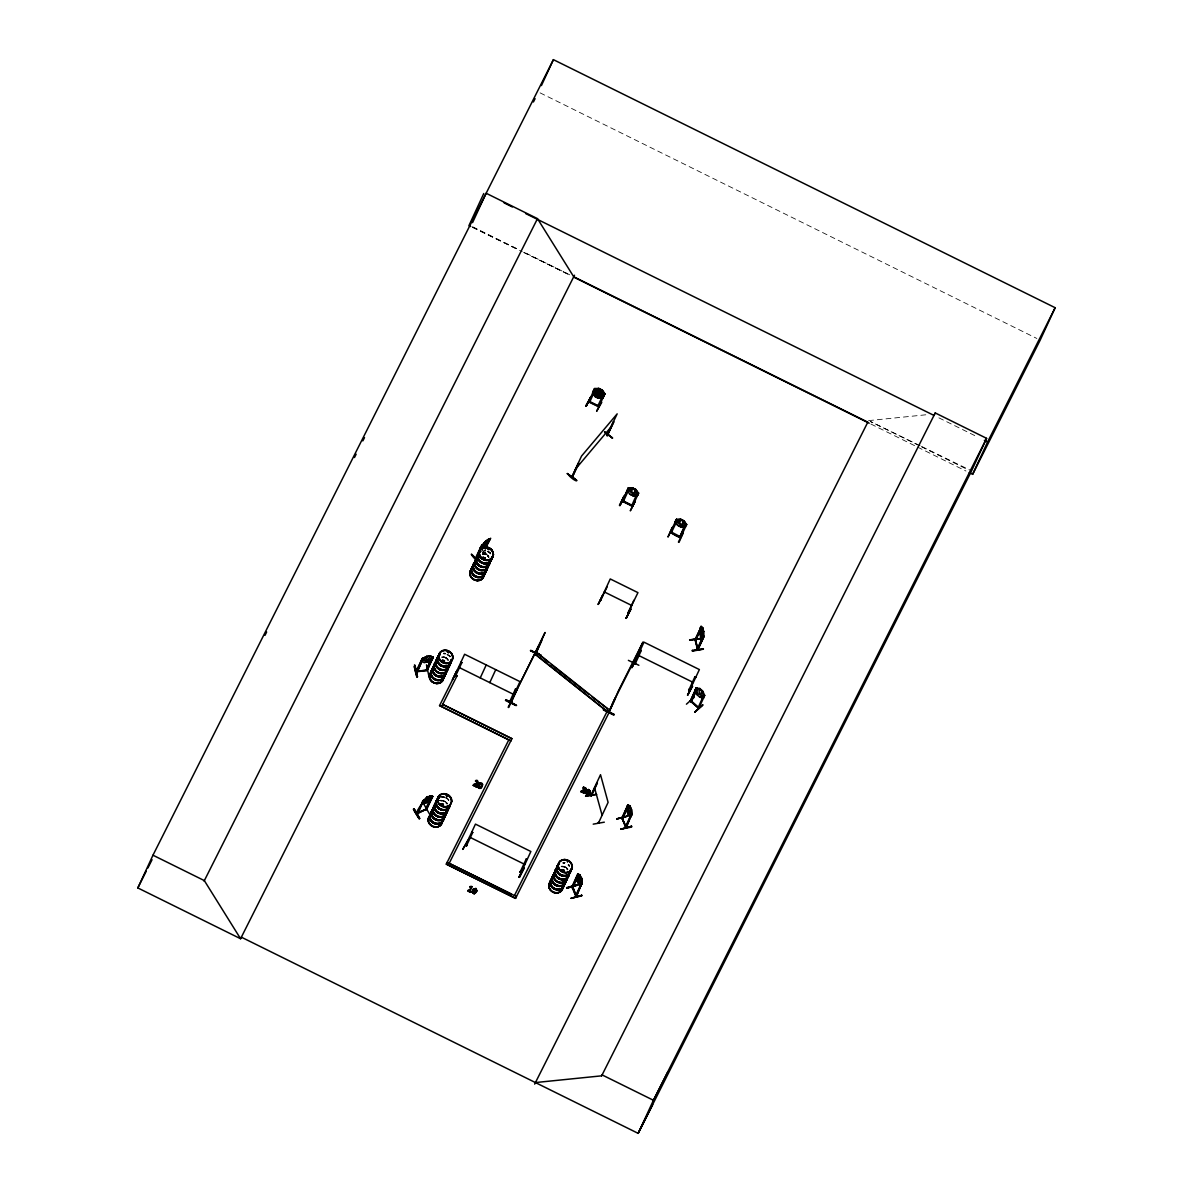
<?xml version="1.0" encoding="UTF-8"?>
<svg xmlns="http://www.w3.org/2000/svg" width="1193" height="1193" viewBox="0 0 1193 1193"><rect width="100%" height="100%" fill="white"/><g stroke="black" fill="none" stroke-linecap="round" stroke-linejoin="round"><path stroke-width="0.75" stroke-dasharray="5 3.75" d="M483.001 551.971C485.447 551.807 482.27 553.492 483.076 552.046M483.076 551.897L482.777 552.583L483.687 551.867M440.56 796.999L442.409 796.745M868.593 420.622L927.438 414.627M472.398 227.341L522.221 251.663M523.891 252.469L570.403 275.151L524.025 252.2M920.086 445.735L870.249 421.427L919.952 446.018M921.757 446.555L971.594 470.862M540.101 92.875L1036.851 338.469M938.891 417.848L976.232 436.31M921.607 446.838L968 469.774M472.667 226.804L519.044 249.74M472.532 227.088L518.925 250.023M523.906 252.484L568.942 274.748M870.875 424.022L915.926 446.286M917.581 447.121L965.957 471.026M484.82 552.24L488.191 555.774L484.552 552.299M482.33 553.984A7.337 6.502 24.8 0 1 486.013 554.834M487.609 555.878A7.337 6.502 24.8 0 1 488.906 557.235M482.419 553.806A7.337 6.502 24.8 0 1 486.088 554.656A7.233 6.412 24.8 0 0 482.524 553.686A7.218 6.397 24.8 0 1 486.147 554.536M487.698 555.684A7.337 6.502 24.8 0 1 488.981 557.056A7.233 6.412 24.8 0 0 487.728 555.55A7.218 6.397 24.8 0 1 488.996 556.907M485.745 550.927A7.218 6.397 24.8 0 0 483.896 550.734A7.233 6.412 24.8 0 1 485.745 550.912M487.654 551.255A7.337 6.502 24.8 0 1 490.562 553.656M489.354 552.12A7.337 6.502 24.8 0 1 490.636 553.477M441.917 656.806A7.337 6.502 24.8 0 1 448.493 660.057M443.483 653.421A7.337 6.502 24.8 0 1 445.362 653.615M447.166 654.271A7.337 6.502 24.8 0 1 450.059 656.672M450.134 656.478A7.337 6.502 24.8 0 0 448.851 655.121A7.218 6.397 24.8 0 1 450.149 656.329A7.233 6.412 24.8 0 0 447.3 653.958M445.362 658.133A7.218 6.397 24.8 0 1 448.21 660.504A7.233 6.412 24.8 0 0 446.957 659.147M561.262 866.357A7.337 6.502 24.8 0 1 564.945 867.207M566.541 868.25A7.337 6.502 24.8 0 1 567.838 869.608M561.351 866.178A7.337 6.502 24.8 0 1 567.928 869.429M563.007 862.599A7.337 6.502 24.8 0 1 564.885 862.807M568.286 864.493A7.337 6.502 24.8 0 1 569.568 865.85M567.644 869.876A7.218 6.397 24.8 0 0 566.377 868.534A7.233 6.412 24.8 0 1 567.659 869.861M440.739 800.339A7.337 6.502 24.8 0 1 447.315 803.59M444.079 797.461A7.218 6.397 24.8 0 0 442.23 797.252A7.233 6.412 24.8 0 1 448.702 800.443A7.218 6.397 24.8 0 0 445.854 798.087M440.575 797.013A7.337 6.502 24.8 0 1 444.273 796.969M446.078 797.61A7.337 6.502 24.8 0 1 448.971 800.011M446.137 797.476A7.233 6.412 24.8 0 1 447.718 798.505M486.744 554.834L481.167 548.929L486.61 554.969M490.368 553.925A7.218 6.397 24.8 0 0 487.519 551.554A7.233 6.412 24.8 0 1 490.383 553.925M490.651 553.313A7.233 6.412 24.8 0 0 489.384 551.971A7.218 6.397 24.8 0 1 490.636 553.328M484.09 554.506A7.218 6.397 24.8 0 0 482.24 554.298A7.233 6.412 24.8 0 1 484.09 554.491M488.712 557.504A7.218 6.397 24.8 0 0 487.445 556.162A7.233 6.412 24.8 0 1 488.727 557.489M448.493 659.908A7.218 6.397 24.8 0 0 442.021 656.702A7.233 6.412 24.8 0 1 448.508 659.893M445.243 653.928A7.218 6.397 24.8 0 0 443.393 653.734A7.233 6.412 24.8 0 1 445.243 653.913M449.865 656.925A7.218 6.397 24.8 0 0 447.017 654.569A7.233 6.412 24.8 0 1 449.88 656.925M445.451 653.436A7.337 6.502 24.8 0 0 443.572 653.227A7.218 6.397 24.8 0 1 445.526 653.332M443.587 657.507A7.218 6.397 24.8 0 0 441.753 657.313A7.233 6.412 24.8 0 1 443.602 657.492M567.928 869.265A7.218 6.397 24.8 0 0 561.456 866.073A7.233 6.412 24.8 0 1 567.943 869.265M564.677 863.3A7.218 6.397 24.8 0 0 562.828 863.091A7.233 6.412 24.8 0 1 564.677 863.285M569.3 866.297A7.218 6.397 24.8 0 0 568.032 864.955A7.233 6.412 24.8 0 1 569.315 866.282M564.96 862.688A7.233 6.412 24.8 0 0 563.111 862.479A7.218 6.397 24.8 0 1 564.96 862.703M569.583 865.686A7.233 6.412 24.8 0 0 568.315 864.343A7.218 6.397 24.8 0 1 569.583 865.7M564.796 867.505A7.218 6.397 24.8 0 0 561.187 866.67A7.233 6.412 24.8 0 1 564.811 867.49M447.315 803.426A7.218 6.397 24.8 0 0 439.054 800.473A7.233 6.412 24.8 0 1 447.33 803.426M444.348 796.849A7.218 6.397 24.8 0 0 440.709 796.909A7.233 6.412 24.8 0 1 444.348 796.849M444.199 801.666A7.218 6.397 24.8 0 0 440.575 800.831A7.233 6.412 24.8 0 1 444.199 801.651M447.047 804.022A7.218 6.397 24.8 0 0 445.779 802.68A7.233 6.412 24.8 0 1 447.062 804.022"/><path stroke-width="1.5" d="M591.504 795.85L597.395 782.966M591.713 795.433L591.191 795.701M598.409 823.17L608.102 802.382L600.511 774.689L590.863 795.463M598.797 822.738L598.483 822.365M703.452 636.883C703.423 622.299 703.989 640.507 703.288 635.839L697.308 648.783L698.173 649.081M601.317 599.527L600.467 600.213L600.854 599.229M628.562 612.963L627.667 613.649L637.957 592.638L610.249 578.948L600.467 600.213L607.088 587.045M443.065 661.742L442.976 660.624M443.736 661.891L443.93 660.833M441.649 804.47L441.917 805.156M442.394 805.439L442.678 804.097M447.524 652.034L448.285 652.675M443.423 805.051L442.886 804.142M447.852 652.049L448.643 652.064M447.584 651.825L448.493 652.034L447.45 652.079M448.434 652.72L448.464 651.96M446.271 795.761L447.286 795.716M446.749 795.791L446.525 795.254M483.016 557.996L484.626 559.04M484.835 558.115C483.433 560.665 483.687 556.236 483.001 557.787M484.701 557.757L484.835 558.294M484.999 558.771L484.552 557.608M488.921 549.705L488.056 549.511L488.668 548.661M489.145 549.153L488.265 549.257L488.921 548.869M561.843 870.666L562.35 869.786M562.246 870.308L562.842 871.293L563.976 870.577M563.603 870.815L563.797 871.367M564.021 870.905L563.633 870.129M567.45 861.853L567.122 861.092M701.26 630.858L702.125 634.273M581.632 895.451L570.97 898.299L581.796 895.854L581.677 895.063M691.03 701.782L690.851 700.276M704.437 695.713L703.631 694.863L704.705 695.474L698.546 708.746C695.474 704.675 704.988 712.922 691.567 701.201M581.483 878.555C582.363 895.779 582.93 866.834 580.529 883.759L579.052 882.805L577.785 877.138M571.894 886.772L576.085 896.868L582.02 882.79L576.398 896.659L575.787 895.317L576.637 896.077M581.587 882.731L575.593 895.988L576.308 895.212M580.439 876.601L580.141 881.493L578.769 878.182L580.559 876.572M622.522 817.831L622.388 818.875L627.98 804.887L621.896 817.876L626.295 827.778L631.843 813.835M703.348 649.186L692.372 651.11L692.358 650.26M630.814 808.675L630.023 812.478L628.726 809.137L630.5 807.542L630.918 808.645M476.201 889.844L475.918 890.798M589.446 791.675L588.76 790.064L587.388 791.108M478.766 786.202L479.571 787.574L480.794 786.813M599.125 822.663L598.245 822.767M577.427 881.269C576.398 867.743 576.234 881.821 578.799 884.684L581.155 886.011L578.694 884.729L580.23 875.11L577.77 873.828L571.865 887.01L572.58 886.235L576.294 896.405M478.065 785.784L478.602 787.753L480.63 788.051M482.36 785.456C483.568 782.832 479.541 781.743 478.721 784.278M482.569 784.681L482.181 786.008M472.219 892.006L472.428 891.231M476.723 890.903L475.918 888.397L473.442 889.247M585.838 792.465L586.777 794.687L589.133 794.106M590.132 792.137L590.341 790.929M590.341 791.377L589.953 792.689M423.679 800.175L417.953 813.551L416.715 813.596L423.679 800.175L416.968 813.954L417.073 812.925L426.483 809.063M702.543 633.364L702.901 629.293M510.679 702.319L545.052 632.484L535.403 654.42M511.857 701.141L511.23 702.423M535.016 654.152L535.702 652.75L534.971 654.256M536.015 653.153L535.389 654.331M615.469 698.278L609.012 712.176L618.332 691.06L642.982 642.073L632.901 663.83L634.035 662.562M608.698 711.774L609.325 710.596M593.219 824.154L604.314 822.171M632.857 663.74L633.632 662.339M633.945 662.726L633.408 663.845M703.303 635.824L703.915 636.719L697.577 649.827L694.982 639.403M697.786 649.365L697.741 648.753M690.195 700.962L690.896 701.693M416.327 671.003L417.386 670.824L417.371 671.763L423.202 658.372L422.203 658.506L416.103 671.48L427.422 669.929M432.105 657.626L426.274 670.555C424.738 669.497 428.749 668.796 427.049 670.451L433.148 657.358L432.03 657.149L433.119 657.373M478.87 785.844L478.885 787.559L480.57 787.126M473.233 891.305L474.203 893.035L475.649 891.425M586.658 792.54L586.926 794.419L588.581 793.509M476.544 891.454L476.842 890.634M478.244 785.218C476.484 787.35 480.093 789.975 481.346 787.425M472.309 891.499L472.607 890.679M586.031 791.913L586.658 794.956L589.476 793.628M442.409 661.026L443.095 660.743M443.393 661.906L444.333 661.295M441.559 804.097L442.469 805.707M441.425 804.291L441.932 805.588M446.271 795.612L447.077 795.552M563.558 870.965L562.693 871.114M567.614 861.689L567.898 861.316M586.017 789.796L585.927 788.141L583.496 787.126L583.034 788.081L585.316 789.14L583.466 789.632L584.943 789.632M478.125 783.264C473.934 777.806 479.586 780.774 477.782 783.741M584.227 791.779L583.317 789.9L584.481 791.019L583.541 792.376L581.453 790.825L584.212 791.734M482.569 545.156L481.495 545.35L475.425 558.369L476.738 557.683M481.152 786.247L481.674 785.083M475.53 891.693L476.082 889.322L474.217 889.546M588.939 792.927L589.461 791.764M478.125 785.486L478.512 784.606M481.897 786.605L482.3 785.74M472.488 890.947L472.89 890.067M476.275 892.066L476.663 891.186M585.897 792.182L586.3 791.302M589.685 793.3L590.088 792.42M478.751 786.112L479.258 784.979M473.636 890.44L473.248 893.005L475.172 892.275M587.045 791.675L586.613 793.763L588.358 793.807M574.504 275.225L240.568 938.727L137.836 887.935L152.972 855.202L553.403 59.65L1055.164 307.719L1040.192 340.109L972.638 474.337L969.298 472.682M483.761 193.52L468.924 225.656L470.728 226.536M472.562 222.614L486.133 193.251L537.491 218.647L573.729 276.776L867.818 422.173L534.658 1084.124M541.428 85.568L553.403 59.65M652.72 1104.599L638.151 1133.35L241.344 937.161L240.568 938.727L204.331 880.598L152.972 855.202M417.446 676.819C411.272 654.838 416.879 668.035 416.879 676.953C412.748 662.741 414.538 662.98 417.49 676.863M430.539 655.792L426.796 656.299L422.158 658.879L416.342 671.927L416.536 670.928M417.282 671.734L423.202 658.372M476.782 560.65C471.981 556.46 467.656 549.511 476.171 558.906M426.483 664.814L428.705 675.283M479.914 547.87L482.613 549.869M476.618 557.936L475.694 558.652L475.783 557.727M477.006 556.102L482.24 544.754M477.275 556.385L482.718 544.947M426.02 670.481L430.539 660.385M427.467 669.84L433.029 657M485.104 547.662L489.592 538.968L489.16 539.967M485.372 547.945L488.847 539.564M485.104 548.691L489.592 538.968M485.372 548.974C495.587 526.784 488.966 545.499 482.524 547.647L480.809 547.855L482.598 547.557M439.546 705.6L510.843 740.853L439.546 705.6L455.144 674.582L455.86 675.924M452.46 679.697L456.934 670.481M456.979 675.984L455.144 674.582L454.772 675.492L464.599 654.256L520.014 681.65L510.082 702.856L516.375 689.524L515.436 689.077L516.226 689.852M441.753 706.196L457.158 675.581M455.592 675.909L461.9 662.592L460.796 662.443L461.9 662.592M586.225 406.172L590.967 396.717L586.345 405.903M588.835 400.937L588.626 401.937L594.711 388.515L595.65 388.978L589.61 402.309L589.074 400.997M594.711 388.515L598.856 388.486L602.346 390.141L604.866 393.914L602.957 398.044L598.498 398.298L595.009 396.643L592.548 392.765L594.412 388.739M595.292 389.306L594.546 388.829M597.947 390.454L595.307 391.632L594.591 393.168L596.321 395.524L601.406 396.538L602.107 394.987L601.361 392.139L597.917 390.365L601.436 392.109L603.897 395.987L599.423 396.33L595.933 394.659C588.045 390.036 599.617 389.007 597.469 391.513L598.215 392.855L600.869 393.198L600.989 389.857M597.693 406.306L603.941 393.079L604.702 393.973M567.301 473.755C585.316 484.805 572.7 481.554 567.48 473.427M604.881 393.541L598.841 406.873L599.05 405.874L597.887 406.455M578.814 463.481L572.222 477.26L578.486 463.242L572.342 476.216M480.242 677.907L486.222 664.948M423.858 804.186L429.495 813.969M419.727 818.502L414.016 808.75L419.175 818.756C410.75 806.095 412.554 805.454 419.682 818.473M425.409 809.555L431.076 797.312L430.434 795.85L432.805 796.492L427.646 802.114L431.791 798.445M425.603 809.883L432.373 796.149L431.687 796.879M425.558 809.227C426.93 811.061 426.348 806.751 426.08 809.421M426.393 809.108L432.373 796.149M432.746 796.387L426.691 809.45M489.771 682.62L495.751 669.661M607.863 434.923L606.849 435.385L613.53 421.726L607.207 435.728L607.834 434.133M607.207 435.728L613.858 421.964M604.642 432.388L612.561 437.861M505.817 699.694C523.831 709.746 515.987 704.66 505.787 699.754M530.453 650.781L541.13 655.345L530.706 650.26M515.436 689.077L509.351 702.498L509.799 701.559M508.725 707.553L512.856 698.129M511.186 702.483L517.538 688.704M473.144 785.307L476.529 786.992L473.144 785.307L477.483 782.653M473.621 784.368C480.824 785.277 473.114 778.283 477.468 782.533M475.425 781.147L475.739 780.446M474.247 784.83C480.585 788.096 470.385 784.278 477.483 783.816M535.433 654.569L536.969 652.66L607.953 708.97L606.417 710.879L535.433 654.569L541.786 640.537M536.969 652.66L548.377 662.264M541.011 655.539L530.527 650.617M446.271 864.12L515.54 898.374L446.271 864.12L508.814 739.854M447.166 862.345L516.45 896.584M449.373 862.927L511.916 738.661L442.648 704.407L511.916 738.661M619.406 505.34L624.028 496.154L620.017 505.355M627.115 490.368L629.71 494.111L633.14 495.87L637.569 495.527L638.568 493.38L635.973 489.637L632.529 487.862L628.115 488.205L622.314 501.403L628.413 487.982L629.337 488.444L623.208 501.806L622.791 500.419M466.94 845.3L465.628 845.345L475.455 824.109L530.87 851.504L521.058 872.739L520.044 872.202L526.292 858.915L527.231 859.378L526.292 858.915M465.762 845.36L466.209 844.42L466.717 845.762M472.756 832.431L471.653 832.296L472.756 832.431L466.463 845.762L467.104 844.972M637.599 492.828L638.583 493.007L637.465 492.769L631.559 505.966L632.036 504.982M635.094 501.627L630.486 510.544M638.583 493.007L632.544 506.339L632.752 505.34L631.515 505.877M598.319 604.24L602.793 595.307M467.954 890.977L470.624 892.304L467.954 890.977L468.327 890.217L469.192 890.977L468.327 890.217M469.953 886.966L470.832 887.726L470.176 886.518L471.399 886.682M471.653 886.399L470.057 886.787M469.893 891.32L470.877 891.812L469.893 891.32L472.219 886.682M633.856 600.288L627.742 613.649M630.888 609.161L626.146 617.989M626.012 618.257L630.903 609.205M672.136 527.47L668.125 536.671M675.208 521.669C674.806 524.935 686.318 529.349 677.728 525.442L675.208 521.669L676.207 519.522L680.666 519.253L684.096 521.013L686.616 524.786L685.677 524.159M686.691 524.323L680.547 537.685L670.257 532.57L676.506 519.283L677.341 520.193M680.8 537.327C674.731 537.044 669.005 529.349 671.152 533.077L677.4 520.073L676.506 519.283M520.237 872.292L520.416 871.352L521.58 871.919M521.401 871.71L521.087 872.65M519.581 877.407L524.1 868.161L519.179 876.93M684.245 527.097L679.667 537.282L685.543 524.07L686.527 524.637M514.615 895.182L607.088 711.46L608.907 712.862L607.088 711.46M678.996 542.338L683.201 532.943M679.876 536.283L680.532 537.596M628.383 660.355L638.881 665.276M606.417 710.879L535.135 653.913M607.953 708.97L591.832 696.742M609.116 711.058L615.096 698.114M633.259 664.009L639.716 650.125M636.301 658.387L631.932 667.424M636.421 658.491L631.992 667.454M634.184 663.323C634.9 660.758 636.346 665.068 634.258 663.427M634.244 663.472L643.966 642.162L699.381 669.571L689.435 690.762C691.537 690.121 687.988 688.555 688.719 690.404L694.803 676.983L695.743 677.445L694.803 676.983M635.481 662.935L634.959 663.815L634.691 662.533M635.228 663.83L641.267 650.498L640.164 650.364L641.267 650.498M614.052 714.622C611.949 713.295 590.953 704.034 614.156 714.368M585.882 789.855L584.555 790.154L584.749 792.495A1.909 1.685 24.8 0 1 583.914 793.032L580.991 791.779L584.033 792.763A1.909 1.685 24.8 0 0 584.883 792.212L585.211 791.063M583.079 788.111L585.092 788.29L584.988 789.811M583.496 787.126L586.106 788.931L584.585 790.109M596.575 794.463L585.659 796.014M597.246 782.504L591.027 796.044L591.639 795.507M566.779 888.069L577.487 884.967L566.899 887.905M578.217 874.916L578.292 873.813L572.372 886.712M578.292 873.813L572.163 887.711M572.729 887.786L578.501 875.602L580.096 875.244L581.647 878.525M700.709 638.523L689.763 639.821M582.02 882.79L576.174 895.824M700.008 628.532L700.917 626.385L702.752 627.801L701.245 628.234L695.653 640.522L695.221 639.045M695.012 639.523L701.38 626.504L695.265 640.566L695.579 638.881M701.38 626.504L695.474 639.567L697.681 649.156M700.932 626.504L702.737 627.906L699.769 633.975L700.798 637.494L703.512 631.351L702.259 636.6L701.126 635.571L700.53 629.77M616.781 818.92L627.607 816.072L616.915 818.771M697.219 648.903L698.054 648.351M697.786 648.828L703.691 635.78M703.915 636.719L697.935 649.678L695.191 639.165M627.861 804.887L622.388 817.667M627.205 808.958L622.388 818.875M620.733 829.224L631.544 826.257L620.733 829.224L631.634 827.032L631.529 826.227M631.395 814.014L625.878 827.912L621.985 817.966M626.444 827.122L626.101 826.227L625.4 826.824L631.5 814.014M631.097 815.46L626.012 826.868M630.083 806.095L631.529 809.51L631.768 814.998L630.948 817.011L628.681 815.58M692.641 686.258L687.69 694.982M699.888 697.294L696.98 694.714L695.146 690.031L696.19 687.899L690.315 701.141L698.755 708.284M695.817 691.731L691.418 701.529L690.568 700.634L696.563 687.779L697.308 688.495L691.001 701.693L691.612 700.917M694.237 697.279L686.422 704.183M702.677 705.197L694.803 712.146L702.722 704.899M703.959 694.758L698.099 707.762M601.645 1075.832L602.077 1074.893L653.436 1100.274L638.151 1133.35L971.311 471.399L986.596 438.338L935.237 412.942L601.645 1075.832L535.433 1082.558M934.805 413.882L935.237 412.942M972.638 474.337L987.61 441.932L1055.164 307.719M505.444 700.455L515.868 705.54M613.798 715.129L603.404 709.984M452.505 679.801L457.128 670.287M509.665 701.559L509.381 702.453M508.143 707.315L512.886 697.86M468.029 840.155L462.78 849.371L467.924 840.439M465.568 845.27L466.985 844.927M519 877.153L523.712 867.684M631.872 667.722L636.525 658.223M689.032 689.465L688.749 690.359M687.511 695.221L692.208 685.751M692.253 685.796L687.615 695.191M572.118 476.439L573.117 475.888L572.282 477.155M630.739 608.803L626.295 618.362M137.836 887.935L146.202 871.322M147.887 867.997L152.063 859.691M264.98 635.347L266.65 632.022M354.47 457.53L356.14 454.205M362.836 440.903L364.506 437.592M533.42 101.987L535.09 98.676M204.048 881.209L537.491 218.647M585.703 405.874L590.848 396.986M593.503 390.707L595.933 394.659L599.453 396.404M590.714 396.881L586.181 406.067M604.866 393.914L602.271 390.171L602.271 394.659L597.186 393.645L595.456 391.289L598.826 388.396M595.143 396.508L598.588 398.283L602.957 398.044M597.887 390.603L599.855 389.291M598.886 391.379L600.079 391.826L600.422 394.167L598.483 395.286L596.604 393.377L598.946 391.274M599.229 406.082L598.737 406.813L588.641 401.892M601.391 401.862L596.619 411.302L601.779 402.339M514.407 694.445L539.072 645.443M476.529 786.992L476.946 786.157M629.233 488.891L628.115 488.205M619.883 505.534L623.969 496.169M619.913 505.638L624.64 496.169M623.193 501.716L623.521 500.777M632.529 487.862L629.158 490.77L633.155 494.245L635.958 494.126L636.048 489.607L632.469 487.967L628.055 488.31M629.621 494.126L633.17 495.691M634.691 489.324L634.572 492.664L633.051 492.888L631.172 490.979L633.558 488.772M631.38 505.772L631.768 504.982M630.307 510.768L635.079 501.328M469.192 890.977L470.952 887.458M470.624 892.304L470.996 891.529M668.02 536.954L672.748 527.485M671.301 533.032L671.674 532.242M671.405 533.092L671.793 532.287L679.801 536.418M684.156 520.923L684.066 525.442L681.248 525.546L677.251 522.072L680.636 519.179L684.156 520.923L686.497 524.756M682.799 520.64L682.679 523.966L681.143 524.189L679.279 522.295L681.665 520.073M678.414 542.084L683.186 532.645M612.337 704.019L637.002 655.032M515.54 898.374L609.101 712.46M580.991 791.779L581.453 790.825M583.198 790.169L583.586 789.363M653.436 1100.274L986.596 438.338M653.003 1101.228L667.558 1072.477M427.109 670.362L416.446 671.868M478.393 784.875L479.914 782.906M481.569 787.201L482.032 786.336M472.756 890.336L473.218 889.471M476.395 891.797L474.098 893.96L472.353 892.17M586.181 791.57L588.477 789.408L590.222 791.198M589.357 793.897L589.804 793.032M479.139 785.248L479.735 784.144M473.502 890.709L474.098 889.605M586.926 791.943L587.523 790.84M480.675 787.082L481.286 785.963M588.462 793.777L589.059 792.659M576.726 480.317L567.361 473.666M572.908 887.219L572.222 887.696M575.876 895.376L572.879 887.458M486.252 541.16L484.134 544.5L486.848 542.368L487.147 540.444L486.162 541.055M609.161 712.117L609.742 710.67M442.857 805.26L442.036 805.379M473.099 889.739L473.561 888.979M586.509 790.974L588.343 789.677L590.117 790.795M481.689 786.933L480.868 788.066M476.067 892.394L474.232 893.691L472.458 892.558M479.616 784.412L480.197 783.592M473.979 889.874L474.814 888.889M471.608 554.387L477.14 560.352M482.718 545.037L475.918 558.563M432.805 796.492L430.345 795.925L424.35 803.471M429.212 796.79L425.871 800.428L429.077 798.937L429.152 796.685M633.572 662.428L632.931 663.681M578.486 463.242L578.217 464.196M606.954 435.415L617.169 413.852L581.528 456.084L571.835 477.006L573.043 475.962M607.655 435.162L608.162 434.371M612.397 438.174L604.821 431.836M575.548 469.043L611.189 426.811M485.327 545.44L489.026 541.219M487.892 541.95L482.479 546.215C483.284 544.545 487.311 537.521 488.593 540.414M416.864 813.402L426.915 808.914L417.013 813.88C413.21 813.507 435.639 785.098 423.962 801.815L425.543 802.039L430.36 798.848M419.19 818.741L413.419 809.212M612.486 438.055L604.597 432M587.627 790.795L589.491 791.347M427.929 656.568L425.931 658.476L426.333 660.027L429.555 657.984L429.137 656.404L427.899 656.448M696.563 687.779L697.115 688.764M699.918 688.465L697.547 689.375L696.831 690.911L698.099 693.864L702.289 696.056L703.005 694.505L702.573 691.209L699.844 688.644L702.737 691.12L704.705 695.474M695.236 689.957L697.07 694.624M701.529 690.613L700.619 689.748L698.919 690.672L699.933 694.058L701.23 694.147L701.618 690.538M694.803 712.146L702.692 704.869M424.007 800.578L423.008 800.921L427.213 797.506M426.796 656.299L423.396 660.281L427.676 660.833L430.628 659.267L431.344 657.731L430.449 655.852L433.298 657.447L432.239 659.49L427.646 661.906L424.022 662.413L421.338 660.892M477.916 783.473L474.113 785.098M446.957 796.327L447.45 795.552M441.947 804.037L441.857 804.977M443.006 805.141L442.096 805.275M562.559 869.876L562.291 870.83L562.738 869.801M562.007 870.86L563.752 871.263M473.8 888.874L475.783 888.666L476.812 890.41M456.084 675.447L454.921 674.88M670.63 531.72L670.451 532.674M701.678 629.964L702.781 629.308M422.203 658.506L426.855 656.463M432.328 659.386L427.72 662.07L423.977 662.592M430.434 795.85L427.124 797.386L430.494 795.94M441.678 803.933L443.021 804.082M455.174 674.522L454.772 675.492M454.861 675.029L455.83 675.447M689.599 690.717L689.017 689.375M465.717 844.883L466.836 845.24M466.567 845.733L465.673 845.255M521.356 872.396L520.267 871.665M589.64 401.877L588.716 401.474L599.005 406.485M589.61 402.309L589.879 401.459M597.961 406.038L599.065 406.395M622.463 500.851L632.708 506.026M416.894 676.923L414.269 666.499M480.317 783.712L481.704 784.666M577.77 873.828L580.111 875.244M566.794 888.203L577.367 885.236M577.173 884.684L566.571 887.637M576.666 896.301L575.936 896.674M581.617 895.346L571.044 898.404M626.877 806.811L628.681 815.684L627.354 812.239M627.041 806.886L627.936 804.738L630.187 806.185M630.202 806.065L627.786 808.093L628.085 811.553L630.366 814.759L631.529 809.51L631.887 814.968M622.343 818.771L625.967 826.346M422.292 658.983L423.276 658.849M417.49 670.973L426.259 670.496M443.885 662.145L442.514 661.25M562.544 869.667L563.633 869.921M702.498 638.926L700.679 637.405M689.629 639.97L700.843 638.389M703.438 648.828L692.283 650.647L703.348 649.081M480.168 783.026L482.434 784.502M594.472 388.918L598.811 388.575M633.11 495.796L637.614 495.438M676.267 519.701L680.606 519.358M681.278 527.008L685.721 526.739L681.218 527.097M488.101 539.37L489.98 539.161M488.191 539.46L490.069 539.251M480.585 783.637L481.674 784.383M474.948 889.083L476.052 889.829M696.101 687.973L699.933 688.555M424.395 803.56L421.964 803.008L422.799 800.592M417.55 670.839L417.311 671.689M680.129 536.298L679.563 537.223M443.677 660.296L444.527 661.011M563.081 869.906L563.558 870.487A7.233 6.412 24.8 0 0 561.635 869.876A7.203 6.383 24.8 0 1 563.394 870.532M572.476 887.294L572.118 886.295L575.324 894.079M455.323 674.627L456.129 675.074M504.072 202.87L512.364 206.971M525.606 213.517L934.015 415.447M984.359 440.336L987.61 441.932M573.952 277.223L869.205 423.202M598.782 388.5L602.301 390.245M599.811 389.395L600.944 389.962M604.717 393.854L603.882 393.377M589.924 401.653L598.006 405.65M633.498 488.862L634.646 489.428M681.606 520.178L682.739 520.745M623.626 501.12L631.708 505.116M604.269 591.907L631.977 605.597M637.972 655.121L693.401 682.53M458.604 667.215L514.034 694.609M469.475 837.068L524.89 864.463M448.822 863.15L511.499 894.139M698.501 708.195L690.523 700.664M442.886 661.906L443.9 662.264L444.482 660.967M632.722 505.4L632.439 506.279L622.343 501.358M523.667 867.937L519.104 877.123M551.27 664.561L588.939 694.445M484.507 557.668L484.552 557.966A7.247 6.427 24.8 0 0 482.762 557.355A7.218 6.397 24.8 0 1 484.582 557.921L484.671 558.279M563.827 870.129L563.484 870.338A7.247 6.427 24.8 0 0 561.709 869.712A7.188 6.368 24.8 0 1 563.499 870.323M689.867 690.449L688.868 689.793M635.914 489.726L638.389 493.44M627.443 816.161L616.796 819.054M628.353 804.798L628.279 805.633M596.5 794.27L585.554 796.298M594.517 787.648L602.122 815.341M702.617 627.816L703.646 631.336M700.992 626.564L701.23 627.503M700.709 638.658L689.643 640.104M489.458 564.05A7.218 6.397 24.8 0 1 479.288 566.108A7.218 6.397 24.8 0 1 477.483 556.281M489.98 562.47A7.218 6.397 24.8 0 0 490.025 560.77A7.233 6.412 24.8 0 1 480.973 566.958A7.233 6.412 24.8 0 1 477.468 556.281M490.234 560.561A7.337 6.502 24.8 0 1 481.047 566.824A7.337 6.502 24.8 0 1 477.498 555.998M488.727 563.633A7.247 6.427 24.8 0 1 479.646 569.836A7.218 6.397 24.8 0 1 476.096 559.278A7.247 6.427 24.8 0 0 479.646 569.836A7.218 6.397 24.8 0 0 488.653 563.752M488.161 566.839A7.218 6.397 24.8 0 1 478.005 568.897A7.218 6.397 24.8 0 1 476.201 559.07M488.742 563.558A7.218 6.397 24.8 0 1 488.698 565.258M482.718 557.489A7.218 6.397 24.8 0 1 484.492 558.13M491.889 556.982A7.337 6.502 24.8 0 1 481.808 562.887A7.337 6.502 24.8 0 1 480.511 551.345M490.323 560.367A7.337 6.502 24.8 0 1 480.242 566.272A7.337 6.502 24.8 0 1 478.945 554.745M491.919 558.518A7.337 6.502 24.8 0 1 481.062 562.216A7.337 6.502 24.8 0 1 480.585 551.166M488.608 563.901A7.247 6.427 24.8 0 1 479.526 570.105A7.247 6.427 24.8 0 1 476.007 559.413M482.643 557.623A7.247 6.427 24.8 0 1 484.433 558.249M485.521 570.746A7.337 6.502 24.8 0 1 475.455 576.651A7.337 6.502 24.8 0 1 474.143 565.124M488.444 565.78A7.218 6.397 24.8 0 1 479.437 570.269A7.218 6.397 24.8 0 1 474.978 560.978M487.132 568.897A7.337 6.502 24.8 0 1 476.275 572.595A7.233 6.412 24.8 0 1 475.753 561.828A7.218 6.397 24.8 0 0 476.231 572.715A7.233 6.412 24.8 0 0 486.938 569.076A7.218 6.397 24.8 0 1 476.231 572.715A7.337 6.502 24.8 0 1 475.798 561.545M485.611 570.567A7.337 6.502 24.8 0 1 475.53 576.458A7.337 6.502 24.8 0 1 474.232 564.93M487.221 568.718A7.337 6.502 24.8 0 1 476.35 572.416A7.337 6.502 24.8 0 1 475.888 561.351M449.731 663.562A7.337 6.502 24.8 0 1 439.665 669.467A7.337 6.502 24.8 0 1 438.353 657.925M448.106 666.917A7.247 6.427 24.8 0 1 439.024 673.12A7.247 6.427 24.8 0 1 435.505 662.413M442.141 660.624A7.247 6.427 24.8 0 1 443.93 661.265M442.305 660.296A7.218 6.397 24.8 0 1 444.079 660.937A7.247 6.427 24.8 0 0 442.275 660.355M448.136 666.768A7.218 6.397 24.8 0 1 439.099 672.941A7.218 6.397 24.8 0 1 435.594 662.294M442.2 660.504A7.218 6.397 24.8 0 1 443.975 661.146M451.386 659.983A7.337 6.502 24.8 0 1 441.306 665.888A7.337 6.502 24.8 0 1 440.008 654.361M451.178 660.191A7.218 6.397 24.8 0 1 441.261 666.007A7.233 6.412 24.8 0 1 439.963 654.644A7.218 6.397 24.8 0 0 441.261 666.007A7.233 6.412 24.8 0 0 451.193 660.191M451.476 659.804A7.337 6.502 24.8 0 1 441.395 665.694A7.337 6.502 24.8 0 1 440.098 654.167M437.95 656.478A7.218 6.397 24.8 0 0 443.319 666.037A7.218 6.397 24.8 0 0 451.461 659.595A7.233 6.412 24.8 0 1 441.529 665.411A7.233 6.412 24.8 0 1 440.247 654.047A7.218 6.397 24.8 0 0 438.92 655.121M432.284 669.482A7.218 6.397 24.8 0 0 435.773 680.129A7.233 6.412 24.8 0 0 444.84 673.956A7.218 6.397 24.8 0 1 435.773 680.129A7.233 6.412 24.8 0 1 432.269 669.467M445.108 673.568A7.337 6.502 24.8 0 1 435.042 679.473A7.337 6.502 24.8 0 1 433.73 667.946M443.513 676.834A7.247 6.427 24.8 0 1 434.431 683.037A7.247 6.427 24.8 0 1 430.927 672.345A7.203 6.383 24.8 0 0 434.476 682.918A7.218 6.397 24.8 0 0 443.528 676.744A7.203 6.383 24.8 0 1 434.476 682.918A7.218 6.397 24.8 0 1 430.986 672.27M447.942 668.796A7.218 6.397 24.8 0 1 438.07 672.897A7.218 6.397 24.8 0 1 435.445 662.607M443.438 676.968A7.218 6.397 24.8 0 1 434.386 683.142A7.218 6.397 24.8 0 1 430.882 672.479M446.719 671.719A7.337 6.502 24.8 0 1 435.863 675.417A7.337 6.502 24.8 0 1 435.385 664.367M569.165 872.918A7.337 6.502 24.8 0 1 559.099 878.823A7.337 6.502 24.8 0 1 557.787 867.296M555.013 871.665A7.233 6.412 24.8 0 0 558.518 882.343A7.233 6.412 24.8 0 0 567.585 876.154A7.203 6.383 24.8 0 1 567.51 877.854M566.988 879.435A7.203 6.383 24.8 0 1 556.833 881.493A7.203 6.383 24.8 0 1 555.028 871.68M570.821 869.354A7.337 6.502 24.8 0 1 560.74 875.244A7.337 6.502 24.8 0 1 559.442 863.717M569.255 872.739A7.337 6.502 24.8 0 1 559.174 878.644A7.337 6.502 24.8 0 1 557.877 867.117M564.543 882.939A7.337 6.502 24.8 0 1 554.477 888.83A7.337 6.502 24.8 0 1 553.164 877.302A7.218 6.397 24.8 0 0 554.611 888.531A7.233 6.412 24.8 0 0 564.543 882.731M562.932 886.116A7.188 6.368 24.8 0 1 553.925 892.275A7.188 6.368 24.8 0 1 550.435 881.657M567.391 876.452A7.188 6.368 24.8 0 1 558.384 882.611A7.188 6.368 24.8 0 1 554.909 871.994M566.108 879.539A7.337 6.502 24.8 0 1 556.042 885.445A7.337 6.502 24.8 0 1 554.73 873.917M564.528 882.731A7.218 6.397 24.8 0 1 554.611 888.531A7.233 6.412 24.8 0 1 553.313 877.168M448.568 807.079A7.337 6.502 24.8 0 1 438.487 812.985A7.337 6.502 24.8 0 1 437.19 801.457M434.401 805.842A7.233 6.412 24.8 0 0 437.906 816.519A7.233 6.412 24.8 0 0 446.972 810.33A7.203 6.383 24.8 0 1 437.92 816.474A7.203 6.383 24.8 0 1 434.431 805.842M441.022 804.052A7.233 6.412 24.8 0 1 442.797 804.678A7.203 6.383 24.8 0 0 441.022 804.067M447.032 810.092A7.188 6.368 24.8 0 1 438.025 816.236A7.188 6.368 24.8 0 1 434.55 805.618M441.127 803.843A7.188 6.368 24.8 0 1 442.901 804.485M450.253 805.051A7.337 6.502 24.8 0 1 439.397 808.75A7.337 6.502 24.8 0 1 438.92 797.699A7.233 6.412 24.8 0 0 439.546 808.466A7.233 6.412 24.8 0 0 450.253 804.813A7.218 6.397 24.8 0 1 439.546 808.466A7.218 6.397 24.8 0 1 439.084 797.58M443.856 817.28A7.337 6.502 24.8 0 1 433.775 823.17A7.337 6.502 24.8 0 1 432.477 811.643M429.719 815.982A7.233 6.412 24.8 0 0 433.223 826.66A7.233 6.412 24.8 0 0 442.29 820.471A7.203 6.383 24.8 0 1 433.223 826.645A7.203 6.383 24.8 0 1 429.734 816.012M442.335 820.277A7.188 6.368 24.8 0 1 433.313 826.421A7.188 6.368 24.8 0 1 429.838 815.818M446.793 810.614A7.188 6.368 24.8 0 1 437.786 816.773A7.188 6.368 24.8 0 1 434.297 806.155M446.928 810.435A7.247 6.427 24.8 0 1 437.846 816.638A7.247 6.427 24.8 0 1 434.341 805.946M445.511 813.701A7.337 6.502 24.8 0 1 435.43 819.606A7.218 6.397 24.8 0 1 434.103 808.362A7.233 6.412 24.8 0 0 435.37 819.725A7.233 6.412 24.8 0 0 445.317 813.909A7.218 6.397 24.8 0 1 435.385 819.71A7.337 6.502 24.8 0 1 434.133 808.079M432.716 811.344A7.218 6.397 24.8 0 0 433.193 822.231A7.233 6.412 24.8 0 0 443.9 818.592A7.218 6.397 24.8 0 1 433.193 822.231A7.233 6.412 24.8 0 1 432.716 811.329A7.337 6.502 24.8 0 0 433.864 822.991A7.337 6.502 24.8 0 0 443.945 817.086M445.6 813.522A7.337 6.502 24.8 0 1 435.52 819.412A7.337 6.502 24.8 0 1 434.207 807.885M699.844 628.457L699.769 633.975L699.844 628.457M602.868 595.039L598.14 604.448L602.912 595.039M485.372 541.473L481.748 545.798L485.476 541.592M699.859 697.189L703.602 697.86L699.859 697.189M596.396 391.483L597.514 393.944L594.86 394.6L597.961 394.525L599.915 397.045L598.707 394.525L601.227 393.884L598.289 393.944L596.396 391.483M427.616 802.084L424.276 803.545L427.646 802.114M480.57 557.027A7.218 6.397 24.8 0 0 492.769 556.877A7.218 6.397 24.8 0 0 485.566 547.125A7.247 6.427 24.8 0 0 480.555 557.056A7.247 6.427 24.8 0 0 492.798 556.892A7.247 6.427 24.8 0 0 485.551 547.11A7.233 6.412 24.8 0 0 480.555 557.056A7.233 6.412 24.8 0 0 492.784 556.892A7.233 6.412 24.8 0 0 485.551 547.125A7.218 6.397 24.8 0 0 480.57 557.027M480.436 557.34A7.218 6.397 24.8 0 0 492.634 557.191A7.218 6.397 24.8 0 0 485.417 547.438A7.218 6.397 24.8 0 0 480.436 557.34M480.496 557.161A7.247 6.427 24.8 0 0 492.739 557.012A7.247 6.427 24.8 0 0 485.506 547.214A7.247 6.427 24.8 0 0 480.496 557.161M480.391 565.974A7.218 6.397 24.8 0 0 490.308 560.158A7.233 6.412 24.8 0 1 480.376 565.989A7.233 6.412 24.8 0 1 479.094 554.611A7.218 6.397 24.8 0 0 480.391 565.974M481.763 562.992A7.218 6.397 24.8 0 0 491.68 557.191A7.233 6.412 24.8 0 1 481.748 563.007A7.233 6.412 24.8 0 1 480.466 551.643A7.218 6.397 24.8 0 0 481.763 562.992M481.226 561.933A7.218 6.397 24.8 0 0 491.904 558.294A7.233 6.412 24.8 0 1 481.211 561.948A7.233 6.412 24.8 0 1 480.749 551.032A7.218 6.397 24.8 0 0 481.226 561.933M475.396 576.756A7.218 6.397 24.8 0 0 485.312 570.955A7.233 6.412 24.8 0 1 475.396 576.771A7.233 6.412 24.8 0 1 474.113 565.407A7.218 6.397 24.8 0 0 475.396 576.756M474.874 580.156A7.247 6.427 24.8 0 0 483.955 573.952A7.218 6.397 24.8 0 1 474.889 580.126A7.247 6.427 24.8 0 1 471.369 569.449A7.218 6.397 24.8 0 0 474.889 580.126A7.247 6.427 24.8 0 0 484.015 573.833A7.218 6.397 24.8 0 1 474.978 579.917A7.218 6.397 24.8 0 1 471.489 569.27A7.247 6.427 24.8 0 0 474.933 580.037M475.679 576.159A7.218 6.397 24.8 0 0 485.596 570.358A7.233 6.412 24.8 0 1 475.679 576.174A7.233 6.412 24.8 0 1 474.382 564.811A7.218 6.397 24.8 0 0 475.679 576.159M476.514 572.118A7.218 6.397 24.8 0 0 487.206 568.479A7.233 6.412 24.8 0 1 476.499 572.133A7.233 6.412 24.8 0 1 476.037 561.232A7.218 6.397 24.8 0 0 476.514 572.118M439.606 669.571A7.218 6.397 24.8 0 0 449.522 663.77A7.233 6.412 24.8 0 1 439.606 669.586A7.233 6.412 24.8 0 1 438.323 658.223A7.218 6.397 24.8 0 0 439.606 669.571M440.083 660.027A7.218 6.397 24.8 0 0 452.266 659.878A7.218 6.397 24.8 0 0 445.064 650.125A7.218 6.397 24.8 0 0 440.083 660.027M439.188 672.733A7.218 6.397 24.8 0 0 448.24 666.559A7.247 6.427 24.8 0 1 439.143 672.852A7.247 6.427 24.8 0 1 435.639 662.145A7.218 6.397 24.8 0 0 439.188 672.733M439.934 660.34A7.218 6.397 24.8 0 0 452.132 660.191A7.218 6.397 24.8 0 0 444.914 650.439A7.218 6.397 24.8 0 0 439.934 660.34A7.247 6.427 24.8 0 0 452.236 660.012A7.247 6.427 24.8 0 0 445.004 650.23A7.247 6.427 24.8 0 0 439.993 660.176M439.889 668.975A7.218 6.397 24.8 0 0 449.806 663.174A7.233 6.412 24.8 0 1 439.874 668.99A7.233 6.412 24.8 0 1 438.592 657.611A7.218 6.397 24.8 0 0 439.889 668.975M435.177 679.175A7.218 6.397 24.8 0 0 445.093 673.359A7.233 6.412 24.8 0 1 435.177 679.175A7.233 6.412 24.8 0 1 433.879 667.812A7.218 6.397 24.8 0 0 435.177 679.175M436.549 676.192A7.218 6.397 24.8 0 0 446.465 670.377A7.233 6.412 24.8 0 1 436.549 676.207A7.233 6.412 24.8 0 1 435.266 664.829A7.218 6.397 24.8 0 0 436.549 676.192M436.832 675.596A7.218 6.397 24.8 0 0 446.704 671.48A7.233 6.412 24.8 0 1 436.832 675.611A7.233 6.412 24.8 0 1 434.192 665.291A7.218 6.397 24.8 0 0 436.832 675.596M559.92 879.316A7.218 6.397 24.8 0 0 568.957 873.127A7.233 6.412 24.8 0 1 559.905 879.33A7.233 6.412 24.8 0 1 556.4 868.638A7.218 6.397 24.8 0 0 559.92 879.316M559.517 869.399A7.203 6.383 24.8 0 0 571.686 869.25A7.233 6.412 24.8 0 0 564.483 859.497A7.233 6.412 24.8 0 0 559.487 869.429A7.233 6.412 24.8 0 0 571.715 869.265A7.203 6.383 24.8 0 0 564.498 859.512A7.203 6.383 24.8 0 0 559.517 869.399M558.637 882.074A7.188 6.368 24.8 0 0 567.644 875.93A7.247 6.427 24.8 0 1 558.578 882.209A7.247 6.427 24.8 0 1 555.073 871.501A7.188 6.368 24.8 0 0 558.637 882.074M559.398 869.697A7.188 6.368 24.8 0 0 571.536 869.533A7.188 6.368 24.8 0 0 564.364 859.825A7.188 6.368 24.8 0 0 559.398 869.697M559.323 878.346A7.218 6.397 24.8 0 0 569.24 872.53A7.233 6.412 24.8 0 1 559.308 878.361A7.233 6.412 24.8 0 1 558.026 866.983A7.218 6.397 24.8 0 0 559.323 878.346M560.695 875.364A7.218 6.397 24.8 0 0 570.612 869.563A7.233 6.412 24.8 0 1 560.695 875.379A7.233 6.412 24.8 0 1 559.398 864A7.218 6.397 24.8 0 0 560.695 875.364M561.843 875.14A7.218 6.397 24.8 0 0 570.895 868.966A7.233 6.412 24.8 0 1 561.843 875.155A7.233 6.412 24.8 0 1 558.339 864.463A7.218 6.397 24.8 0 0 561.843 875.14M554.327 889.128A7.218 6.397 24.8 0 0 564.259 883.327A7.233 6.412 24.8 0 1 554.327 889.143A7.233 6.412 24.8 0 1 553.045 877.78A7.218 6.397 24.8 0 0 554.327 889.128M553.82 892.513A7.233 6.412 24.8 0 0 562.887 886.324A7.203 6.383 24.8 0 1 553.82 892.483A7.233 6.412 24.8 0 1 550.316 881.836A7.203 6.383 24.8 0 0 553.82 892.483M555.163 885.087A7.218 6.397 24.8 0 0 565.855 881.448A7.233 6.412 24.8 0 1 555.163 885.102A7.233 6.412 24.8 0 1 554.7 874.201A7.218 6.397 24.8 0 0 555.163 885.087M557.131 885.325A7.218 6.397 24.8 0 0 566.183 879.152A7.233 6.412 24.8 0 1 557.131 885.34A7.233 6.412 24.8 0 1 553.627 874.663A7.218 6.397 24.8 0 0 557.131 885.325M438.442 813.104A7.218 6.397 24.8 0 0 448.359 807.288A7.233 6.412 24.8 0 1 438.428 813.119A7.233 6.412 24.8 0 1 437.145 801.741A7.218 6.397 24.8 0 0 438.442 813.104M438.92 803.56A7.203 6.383 24.8 0 0 451.088 803.396A7.233 6.412 24.8 0 0 443.885 793.658A7.233 6.412 24.8 0 0 438.89 803.59A7.233 6.412 24.8 0 0 451.103 803.426A7.203 6.383 24.8 0 0 443.885 793.673A7.203 6.383 24.8 0 0 438.92 803.56M438.785 803.858A7.188 6.368 24.8 0 0 450.939 803.694A7.188 6.368 24.8 0 0 443.751 793.986A7.188 6.368 24.8 0 0 438.785 803.858M438.711 812.508A7.218 6.397 24.8 0 0 448.643 806.692A7.233 6.412 24.8 0 1 438.711 812.508A7.233 6.412 24.8 0 1 437.428 801.144A7.218 6.397 24.8 0 0 438.711 812.508M439.278 809.063A7.218 6.397 24.8 0 0 449.97 805.409A7.233 6.412 24.8 0 1 439.263 809.063A7.233 6.412 24.8 0 1 438.8 798.162A7.218 6.397 24.8 0 0 439.278 809.063M433.73 823.289A7.218 6.397 24.8 0 0 443.647 817.488A7.233 6.412 24.8 0 1 433.73 823.304A7.233 6.412 24.8 0 1 432.433 811.926A7.218 6.397 24.8 0 0 433.73 823.289M436.534 819.487A7.218 6.397 24.8 0 0 445.526 815.013A7.233 6.412 24.8 0 1 436.519 819.502A7.233 6.412 24.8 0 1 432.06 810.196A7.218 6.397 24.8 0 0 436.534 819.487"/></g></svg>
